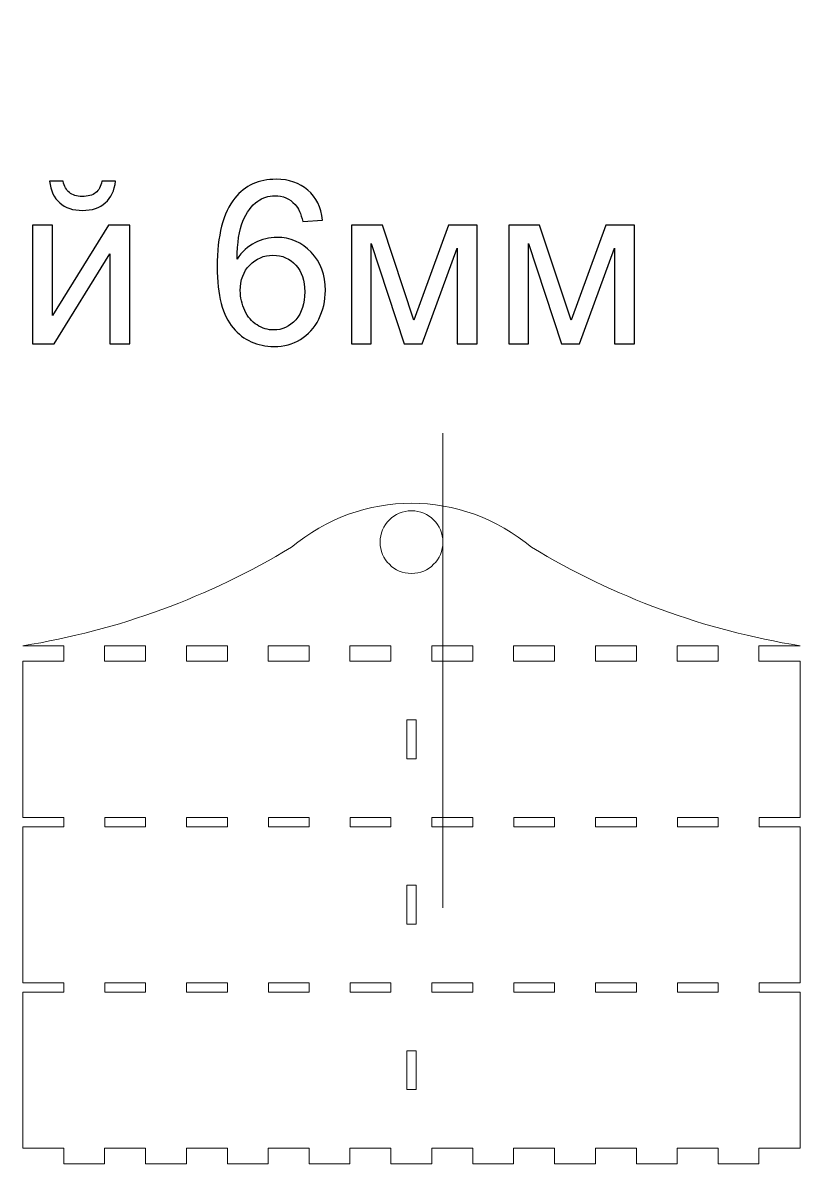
# Model space of a CAD drawing. Header units: centimetres. Extents: x -298 to 0, y -88 to 63.
# Drawn here: x -30.3 to -0.3, y 18.63 to 62.92 of the extents above; entities that cross this region are included whole.
import ezdxf

# ---------------------------------------------------------------- set-up
doc = ezdxf.new("R2010")
doc.units = ezdxf.units.CM
doc.header["$MEASUREMENT"] = 0
doc.layers.add('layer 1', color=7, linetype='Continuous')

msp = doc.modelspace()

# ---------------------------------------------------------------- linework, layer by layer
at = {"layer": 'layer 1', "lineweight": 15}
msp.add_open_spline([(-14.09206, 42.87031), (-14.09206, 43.53857), (-14.63379, 44.08031), (-15.30206, 44.08031), (-15.30206, 44.08031), (-15.97032, 44.08031), (-16.51206, 43.53858), (-16.51206, 42.87031), (-16.51206, 42.87031), (-16.51206, 42.20205), (-15.97033, 41.66031), (-15.30206, 41.66031), (-15.30206, 41.66031), (-14.6338, 41.66031), (-14.09206, 42.20204), (-14.09206, 42.8703), (-14.09206, 62.9181), (-14.09206, 2.77471), (-14.09206, 42.87031)], degree=3, knots=[0, 0, 0, 0, 0.2, 0.2, 0.2, 0.2, 0.4, 0.4, 0.4, 0.4, 0.6, 0.6, 0.6, 0.6, 1, 1, 1, 1.00001, 1.00001, 1.00001, 1.00001], dxfattribs=at)
at = {"layer": 'layer 1', "color": 250}
for points, knots in [([(-27.25589, 56.80972), (-27.25589, 56.80972), (-26.72621, 56.80972), (-26.72621, 56.80972), (-26.72621, 56.80972), (-26.76887, 56.4463), (-26.9013, 56.16674), (-27.122, 55.97252), (-27.122, 55.97252), (-27.3427, 55.77683), (-27.6355, 55.67972), (-28.00187, 55.67972), (-28.00187, 55.67972), (-28.36971, 55.67972), (-28.66398, 55.77683), (-28.88322, 55.96958), (-28.88322, 55.96958), (-29.10245, 56.1638), (-29.23487, 56.44336), (-29.27754, 56.80972), (-29.27754, 56.80972), (-29.27754, 56.80972), (-28.74785, 56.80972), (-28.74785, 56.80972), (-28.74785, 56.80972), (-28.70813, 56.61109), (-28.6272, 56.46248), (-28.50802, 56.36537), (-28.50802, 56.36537), (-28.38884, 56.26679), (-28.22699, 56.21824), (-28.02541, 56.21824), (-28.02541, 56.21824), (-27.79147, 56.21824), (-27.61491, 56.26532), (-27.49573, 56.36096), (-27.49573, 56.36096), (-27.37655, 56.45513), (-27.29562, 56.60521), (-27.25589, 56.80972)], [0, 0, 0, 0, 0.09090909, 0.09090909, 0.09090909, 0.09090909, 0.18181818, 0.18181818, 0.18181818, 0.18181818, 0.27272727, 0.27272727, 0.27272727, 0.27272727, 0.36363636, 0.36363636, 0.36363636, 0.36363636, 0.45454545, 0.45454545, 0.45454545, 0.45454545, 0.54545455, 0.54545455, 0.54545455, 0.54545455, 0.63636364, 0.63636364, 0.63636364, 0.63636364, 0.72727273, 0.72727273, 0.72727273, 0.72727273, 0.81818182, 0.81818182, 0.81818182, 0.81818182, 1, 1, 1, 1]), ([(-18.73232, 55.30894), (-18.73232, 55.30894), (-19.50037, 55.24714), (-19.50037, 55.24714), (-19.50037, 55.24714), (-19.56953, 55.55171), (-19.66811, 55.77389), (-19.79612, 55.9122), (-19.79612, 55.9122), (-20.00652, 56.13437), (-20.26695, 56.24472), (-20.57594, 56.24472), (-20.57594, 56.24472), (-20.82459, 56.24472), (-21.0453, 56.17557), (-21.2351, 56.03726), (-21.2351, 56.03726), (-21.47935, 55.85923), (-21.67063, 55.60027), (-21.81335, 55.25891), (-21.81335, 55.25891), (-21.9546, 54.91609), (-22.02817, 54.42907), (-22.03405, 53.79785), (-22.03405, 53.79785), (-21.84719, 54.08183), (-21.61766, 54.2937), (-21.34693, 54.43054), (-21.34693, 54.43054), (-21.0762, 54.56885), (-20.7937, 54.638), (-20.49648, 54.638), (-20.49648, 54.638), (-19.97856, 54.638), (-19.53716, 54.44672), (-19.17226, 54.06564), (-19.17226, 54.06564), (-18.80883, 53.68456), (-18.62639, 53.19313), (-18.62639, 52.5884), (-18.62639, 52.5884), (-18.62639, 52.19113), (-18.71172, 51.82329), (-18.8824, 51.48194), (-18.8824, 51.48194), (-19.05455, 51.14058), (-19.2885, 50.88015), (-19.58865, 50.69917), (-19.58865, 50.69917), (-19.88734, 50.5182), (-20.22722, 50.42697), (-20.60683, 50.42697), (-20.60683, 50.42697), (-21.25276, 50.42697), (-21.78098, 50.66533), (-22.19002, 51.14058), (-22.19002, 51.14058), (-22.59758, 51.61583), (-22.8021, 52.40006), (-22.8021, 53.49181), (-22.8021, 53.49181), (-22.8021, 54.71304), (-22.57551, 55.60174), (-22.1238, 56.15644), (-22.1238, 56.15644), (-21.72948, 56.63905), (-21.19832, 56.88035), (-20.52885, 56.88035), (-20.52885, 56.88035), (-20.03153, 56.88035), (-19.62249, 56.74057), (-19.30468, 56.46248), (-19.30468, 56.46248), (-18.98687, 56.1844), (-18.79559, 55.80037), (-18.73232, 55.30894)], [0, 0, 0, 0, 0.05, 0.05, 0.05, 0.05, 0.1, 0.1, 0.1, 0.1, 0.15, 0.15, 0.15, 0.15, 0.2, 0.2, 0.2, 0.2, 0.25, 0.25, 0.25, 0.25, 0.3, 0.3, 0.3, 0.3, 0.35, 0.35, 0.35, 0.35, 0.4, 0.4, 0.4, 0.4, 0.45, 0.45, 0.45, 0.45, 0.5, 0.5, 0.5, 0.5, 0.55, 0.55, 0.55, 0.55, 0.6, 0.6, 0.6, 0.6, 0.65, 0.65, 0.65, 0.65, 0.7, 0.7, 0.7, 0.7, 0.75, 0.75, 0.75, 0.75, 0.8, 0.8, 0.8, 0.8, 0.85, 0.85, 0.85, 0.85, 0.9, 0.9, 0.9, 0.9, 1, 1, 1, 1]), ([(-29.93965, 55.11472), (-29.93965, 55.11472), (-29.16277, 55.11472), (-29.16277, 55.11472), (-29.16277, 55.11472), (-29.16277, 55.11472), (-29.16277, 51.62024), (-29.16277, 51.62024), (-29.16277, 51.62024), (-29.16277, 51.62024), (-27.00429, 55.11472), (-27.00429, 55.11472), (-27.00429, 55.11472), (-27.00429, 55.11472), (-26.17003, 55.11472), (-26.17003, 55.11472), (-26.17003, 55.11472), (-26.17003, 55.11472), (-26.17003, 50.53291), (-26.17003, 50.53291), (-26.17003, 50.53291), (-26.17003, 50.53291), (-26.94691, 50.53291), (-26.94691, 50.53291), (-26.94691, 50.53291), (-26.94691, 50.53291), (-26.94691, 54.00532), (-26.94691, 54.00532), (-26.94691, 54.00532), (-26.94691, 54.00532), (-29.10245, 50.53291), (-29.10245, 50.53291), (-29.10245, 50.53291), (-29.10245, 50.53291), (-29.93965, 50.53291), (-29.93965, 50.53291), (-29.93965, 50.53291), (-29.93965, 50.53291), (-29.93965, 55.11472), (-29.93965, 55.11472)], [0, 0, 0, 0, 0.09090909, 0.09090909, 0.09090909, 0.09090909, 0.18181818, 0.18181818, 0.18181818, 0.18181818, 0.27272727, 0.27272727, 0.27272727, 0.27272727, 0.36363636, 0.36363636, 0.36363636, 0.36363636, 0.45454545, 0.45454545, 0.45454545, 0.45454545, 0.54545455, 0.54545455, 0.54545455, 0.54545455, 0.63636364, 0.63636364, 0.63636364, 0.63636364, 0.72727273, 0.72727273, 0.72727273, 0.72727273, 0.81818182, 0.81818182, 0.81818182, 0.81818182, 1, 1, 1, 1]), ([(-17.61851, 55.11472), (-17.61851, 55.11472), (-16.42376, 55.11472), (-16.42376, 55.11472), (-16.42376, 55.11472), (-16.42376, 55.11472), (-15.21284, 51.44809), (-15.21284, 51.44809), (-15.21284, 51.44809), (-15.21284, 51.44809), (-13.87243, 55.11472), (-13.87243, 55.11472), (-13.87243, 55.11472), (-13.87243, 55.11472), (-12.76303, 55.11472), (-12.76303, 55.11472), (-12.76303, 55.11472), (-12.76303, 55.11472), (-12.76303, 50.53291), (-12.76303, 50.53291), (-12.76303, 50.53291), (-12.76303, 50.53291), (-13.5399, 50.53291), (-13.5399, 50.53291), (-13.5399, 50.53291), (-13.5399, 50.53291), (-13.5399, 54.22161), (-13.5399, 54.22161), (-13.5399, 54.22161), (-13.5399, 54.22161), (-14.88914, 50.53291), (-14.88914, 50.53291), (-14.88914, 50.53291), (-14.88914, 50.53291), (-15.58362, 50.53291), (-15.58362, 50.53291), (-15.58362, 50.53291), (-15.58362, 50.53291), (-16.85929, 54.39817), (-16.85929, 54.39817), (-16.85929, 54.39817), (-16.85929, 54.39817), (-16.85929, 50.53291), (-16.85929, 50.53291), (-16.85929, 50.53291), (-16.85929, 50.53291), (-17.61851, 50.53291), (-17.61851, 50.53291), (-17.61851, 50.53291), (-17.61851, 50.53291), (-17.61851, 55.11472), (-17.61851, 55.11472)], [0, 0, 0, 0, 0.07142857, 0.07142857, 0.07142857, 0.07142857, 0.14285714, 0.14285714, 0.14285714, 0.14285714, 0.21428571, 0.21428571, 0.21428571, 0.21428571, 0.28571429, 0.28571429, 0.28571429, 0.28571429, 0.35714286, 0.35714286, 0.35714286, 0.35714286, 0.42857143, 0.42857143, 0.42857143, 0.42857143, 0.5, 0.5, 0.5, 0.5, 0.57142857, 0.57142857, 0.57142857, 0.57142857, 0.64285714, 0.64285714, 0.64285714, 0.64285714, 0.71428571, 0.71428571, 0.71428571, 0.71428571, 0.78571429, 0.78571429, 0.78571429, 0.78571429, 0.85714286, 0.85714286, 0.85714286, 0.85714286, 1, 1, 1, 1]), ([(-11.54916, 55.11472), (-11.54916, 55.11472), (-10.35441, 55.11472), (-10.35441, 55.11472), (-10.35441, 55.11472), (-10.35441, 55.11472), (-9.14349, 51.44809), (-9.14349, 51.44809), (-9.14349, 51.44809), (-9.14349, 51.44809), (-7.80308, 55.11472), (-7.80308, 55.11472), (-7.80308, 55.11472), (-7.80308, 55.11472), (-6.69368, 55.11472), (-6.69368, 55.11472), (-6.69368, 55.11472), (-6.69368, 55.11472), (-6.69368, 50.53291), (-6.69368, 50.53291), (-6.69368, 50.53291), (-6.69368, 50.53291), (-7.47055, 50.53291), (-7.47055, 50.53291), (-7.47055, 50.53291), (-7.47055, 50.53291), (-7.47055, 54.22161), (-7.47055, 54.22161), (-7.47055, 54.22161), (-7.47055, 54.22161), (-8.81979, 50.53291), (-8.81979, 50.53291), (-8.81979, 50.53291), (-8.81979, 50.53291), (-9.51427, 50.53291), (-9.51427, 50.53291), (-9.51427, 50.53291), (-9.51427, 50.53291), (-10.78994, 54.39817), (-10.78994, 54.39817), (-10.78994, 54.39817), (-10.78994, 54.39817), (-10.78994, 50.53291), (-10.78994, 50.53291), (-10.78994, 50.53291), (-10.78994, 50.53291), (-11.54916, 50.53291), (-11.54916, 50.53291), (-11.54916, 50.53291), (-11.54916, 50.53291), (-11.54916, 55.11472), (-11.54916, 55.11472)], [0, 0, 0, 0, 0.07142857, 0.07142857, 0.07142857, 0.07142857, 0.14285714, 0.14285714, 0.14285714, 0.14285714, 0.21428571, 0.21428571, 0.21428571, 0.21428571, 0.28571429, 0.28571429, 0.28571429, 0.28571429, 0.35714286, 0.35714286, 0.35714286, 0.35714286, 0.42857143, 0.42857143, 0.42857143, 0.42857143, 0.5, 0.5, 0.5, 0.5, 0.57142857, 0.57142857, 0.57142857, 0.57142857, 0.64285714, 0.64285714, 0.64285714, 0.64285714, 0.71428571, 0.71428571, 0.71428571, 0.71428571, 0.78571429, 0.78571429, 0.78571429, 0.78571429, 0.85714286, 0.85714286, 0.85714286, 0.85714286, 1, 1, 1, 1]), ([(-21.91046, 52.58104), (-21.91046, 52.31325), (-21.85307, 52.05724), (-21.73978, 51.81299), (-21.73978, 51.81299), (-21.62649, 51.56875), (-21.46758, 51.38336), (-21.266, 51.25535), (-21.266, 51.25535), (-21.06295, 51.12734), (-20.84814, 51.0626), (-20.62008, 51.0626), (-20.62008, 51.0626), (-20.28902, 51.0626), (-20.00652, 51.19502), (-19.77257, 51.45987), (-19.77257, 51.45987), (-19.53863, 51.72471), (-19.42092, 52.08372), (-19.42092, 52.53837), (-19.42092, 52.53837), (-19.42092, 52.97536), (-19.53716, 53.31966), (-19.76816, 53.57126), (-19.76816, 53.57126), (-19.99916, 53.82287), (-20.29343, 53.9494), (-20.65097, 53.9494), (-20.65097, 53.9494), (-21.00116, 53.9494), (-21.29984, 53.82287), (-21.54409, 53.57126), (-21.54409, 53.57126), (-21.78833, 53.31966), (-21.91046, 52.99008), (-21.91046, 52.58104)], [0, 0, 0, 0, 0.1, 0.1, 0.1, 0.1, 0.2, 0.2, 0.2, 0.2, 0.3, 0.3, 0.3, 0.3, 0.4, 0.4, 0.4, 0.4, 0.5, 0.5, 0.5, 0.5, 0.6, 0.6, 0.6, 0.6, 0.7, 0.7, 0.7, 0.7, 0.8, 0.8, 0.8, 0.8, 1, 1, 1, 1])]:
    msp.add_open_spline(points, degree=3, knots=knots, dxfattribs=at)
at = {"layer": 'layer 1', "lineweight": 15}
for points in [[(-10.6657, 42.67031), (-13.34105, 44.93698), (-17.26307, 44.93698), (-19.93841, 42.67031)], [(-30.30205, 38.87031), (-26.63522, 39.45852), (-23.11635, 40.74877), (-19.93841, 42.67031)], [(-10.6657, 42.67031), (-7.48776, 40.74877), (-3.96889, 39.45852), (-0.30206, 38.87031)], [(-30.30205, 38.87031), (-30.30205, 38.87031), (-28.72705, 38.87031), (-28.72705, 38.87031)], [(-28.72705, 38.87031), (-28.72705, 38.87031), (-28.72705, 38.27031), (-28.72705, 38.27031)], [(-25.56905, 38.87031), (-25.56905, 38.87031), (-27.15205, 38.87031), (-27.15205, 38.87031)], [(-27.15205, 38.87031), (-27.15205, 38.87031), (-27.15205, 38.27031), (-27.15205, 38.27031)], [(-25.56905, 38.27031), (-25.56905, 38.27031), (-25.56905, 38.87031), (-25.56905, 38.87031)], [(-22.41105, 38.87031), (-22.41105, 38.87031), (-23.99405, 38.87031), (-23.99405, 38.87031)], [(-23.99405, 38.87031), (-23.99405, 38.87031), (-23.99405, 38.27031), (-23.99405, 38.27031)], [(-22.41105, 38.27031), (-22.41105, 38.27031), (-22.41105, 38.87031), (-22.41105, 38.87031)], [(-19.25305, 38.87031), (-19.25305, 38.87031), (-20.83605, 38.87031), (-20.83605, 38.87031)], [(-20.83605, 38.87031), (-20.83605, 38.87031), (-20.83605, 38.27031), (-20.83605, 38.27031)], [(-19.25305, 38.27031), (-19.25305, 38.27031), (-19.25305, 38.87031), (-19.25305, 38.87031)], [(-16.09506, 38.87031), (-16.09506, 38.87031), (-17.67806, 38.87031), (-17.67806, 38.87031)], [(-17.67806, 38.87031), (-17.67806, 38.87031), (-17.67806, 38.27031), (-17.67806, 38.27031)], [(-16.09506, 38.27031), (-16.09506, 38.27031), (-16.09506, 38.87031), (-16.09506, 38.87031)], [(-14.52006, 38.87031), (-14.52006, 38.87031), (-14.52006, 38.27031), (-14.52006, 38.27031)], [(-12.93706, 38.87031), (-12.93706, 38.87031), (-14.52006, 38.87031), (-14.52006, 38.87031)], [(-12.93706, 38.27031), (-12.93706, 38.27031), (-12.93706, 38.87031), (-12.93706, 38.87031)], [(-11.36206, 38.87031), (-11.36206, 38.87031), (-11.36206, 38.27031), (-11.36206, 38.27031)], [(-9.77906, 38.87031), (-9.77906, 38.87031), (-11.36206, 38.87031), (-11.36206, 38.87031)], [(-9.77906, 38.27031), (-9.77906, 38.27031), (-9.77906, 38.87031), (-9.77906, 38.87031)], [(-6.62106, 38.87031), (-6.62106, 38.87031), (-8.20406, 38.87031), (-8.20406, 38.87031)], [(-8.20406, 38.87031), (-8.20406, 38.87031), (-8.20406, 38.27031), (-8.20406, 38.27031)], [(-6.62106, 38.27031), (-6.62106, 38.27031), (-6.62106, 38.87031), (-6.62106, 38.87031)], [(-3.46306, 38.87031), (-3.46306, 38.87031), (-5.04606, 38.87031), (-5.04606, 38.87031)], [(-5.04606, 38.87031), (-5.04606, 38.87031), (-5.04606, 38.27031), (-5.04606, 38.27031)], [(-3.46306, 38.27031), (-3.46306, 38.27031), (-3.46306, 38.87031), (-3.46306, 38.87031)], [(-1.88806, 38.27031), (-1.88806, 38.27031), (-1.88806, 38.87031), (-1.88806, 38.87031)], [(-1.88806, 38.87031), (-1.88806, 38.87031), (-0.30206, 38.87031), (-0.30206, 38.87031)], [(-28.72705, 38.27031), (-28.72705, 38.27031), (-30.30205, 38.27031), (-30.30205, 38.27031)], [(-30.30205, 38.27031), (-30.30205, 38.27031), (-30.30205, 32.24382), (-30.30205, 32.24382)], [(-27.15205, 38.27031), (-27.15205, 38.27031), (-25.56905, 38.27031), (-25.56905, 38.27031)], [(-23.99405, 38.27031), (-23.99405, 38.27031), (-22.41105, 38.27031), (-22.41105, 38.27031)], [(-20.83605, 38.27031), (-20.83605, 38.27031), (-19.25305, 38.27031), (-19.25305, 38.27031)], [(-17.67806, 38.27031), (-17.67806, 38.27031), (-16.09506, 38.27031), (-16.09506, 38.27031)], [(-14.52006, 38.27031), (-14.52006, 38.27031), (-12.93706, 38.27031), (-12.93706, 38.27031)], [(-11.36206, 38.27031), (-11.36206, 38.27031), (-9.77906, 38.27031), (-9.77906, 38.27031)], [(-8.20406, 38.27031), (-8.20406, 38.27031), (-6.62106, 38.27031), (-6.62106, 38.27031)], [(-5.04606, 38.27031), (-5.04606, 38.27031), (-3.46306, 38.27031), (-3.46306, 38.27031)], [(-0.30206, 38.27031), (-0.30206, 38.27031), (-1.88806, 38.27031), (-1.88806, 38.27031)], [(-0.30206, 32.24382), (-0.30206, 32.24382), (-0.30206, 38.27031), (-0.30206, 38.27031)], [(-15.48206, 36.00706), (-15.48206, 36.00706), (-15.48206, 34.50706), (-15.48206, 34.50706)], [(-15.12206, 36.00706), (-15.12206, 36.00706), (-15.48206, 36.00706), (-15.48206, 36.00706)], [(-15.12206, 34.50706), (-15.12206, 34.50706), (-15.12206, 36.00706), (-15.12206, 36.00706)], [(-15.48206, 34.50706), (-15.48206, 34.50706), (-15.12206, 34.50706), (-15.12206, 34.50706)], [(-30.30205, 32.24382), (-30.30205, 32.24382), (-28.72705, 32.24382), (-28.72705, 32.24382)], [(-28.72705, 32.24382), (-28.72705, 32.24382), (-28.72705, 31.88382), (-28.72705, 31.88382)], [(-27.14405, 32.24382), (-27.14405, 32.24382), (-27.14405, 31.88382), (-27.14405, 31.88382)], [(-25.56905, 32.24382), (-25.56905, 32.24382), (-27.14405, 32.24382), (-27.14405, 32.24382)], [(-25.56905, 31.88382), (-25.56905, 31.88382), (-25.56905, 32.24382), (-25.56905, 32.24382)], [(-23.98605, 32.24382), (-23.98605, 32.24382), (-23.98605, 31.88382), (-23.98605, 31.88382)], [(-22.41105, 32.24382), (-22.41105, 32.24382), (-23.98605, 32.24382), (-23.98605, 32.24382)], [(-22.41105, 31.88382), (-22.41105, 31.88382), (-22.41105, 32.24382), (-22.41105, 32.24382)], [(-20.82805, 32.24382), (-20.82805, 32.24382), (-20.82805, 31.88382), (-20.82805, 31.88382)], [(-19.25305, 32.24382), (-19.25305, 32.24382), (-20.82805, 32.24382), (-20.82805, 32.24382)], [(-19.25305, 31.88382), (-19.25305, 31.88382), (-19.25305, 32.24382), (-19.25305, 32.24382)], [(-17.67006, 32.24382), (-17.67006, 32.24382), (-17.67006, 31.88382), (-17.67006, 31.88382)], [(-16.09506, 32.24382), (-16.09506, 32.24382), (-17.67006, 32.24382), (-17.67006, 32.24382)], [(-16.09506, 31.88382), (-16.09506, 31.88382), (-16.09506, 32.24382), (-16.09506, 32.24382)], [(-14.51206, 32.24382), (-14.51206, 32.24382), (-14.51206, 31.88382), (-14.51206, 31.88382)], [(-12.93706, 32.24382), (-12.93706, 32.24382), (-14.51206, 32.24382), (-14.51206, 32.24382)], [(-12.93706, 31.88382), (-12.93706, 31.88382), (-12.93706, 32.24382), (-12.93706, 32.24382)], [(-11.35406, 32.24382), (-11.35406, 32.24382), (-11.35406, 31.88382), (-11.35406, 31.88382)], [(-9.77906, 32.24382), (-9.77906, 32.24382), (-11.35406, 32.24382), (-11.35406, 32.24382)], [(-9.77906, 31.88382), (-9.77906, 31.88382), (-9.77906, 32.24382), (-9.77906, 32.24382)], [(-8.19606, 32.24382), (-8.19606, 32.24382), (-8.19606, 31.88382), (-8.19606, 31.88382)], [(-6.62106, 32.24382), (-6.62106, 32.24382), (-8.19606, 32.24382), (-8.19606, 32.24382)], [(-6.62106, 31.88382), (-6.62106, 31.88382), (-6.62106, 32.24382), (-6.62106, 32.24382)], [(-5.03806, 32.24382), (-5.03806, 32.24382), (-5.03806, 31.88382), (-5.03806, 31.88382)], [(-3.46306, 32.24382), (-3.46306, 32.24382), (-5.03806, 32.24382), (-5.03806, 32.24382)], [(-3.46306, 31.88382), (-3.46306, 31.88382), (-3.46306, 32.24382), (-3.46306, 32.24382)], [(-1.88006, 31.88382), (-1.88006, 31.88382), (-1.88006, 32.24382), (-1.88006, 32.24382)], [(-1.88006, 32.24382), (-1.88006, 32.24382), (-0.30206, 32.24382), (-0.30206, 32.24382)], [(-28.72705, 31.88382), (-28.72705, 31.88382), (-30.30205, 31.88382), (-30.30205, 31.88382)], [(-30.30205, 31.88382), (-30.30205, 31.88382), (-30.30205, 25.85682), (-30.30205, 25.85682)], [(-27.14405, 31.88382), (-27.14405, 31.88382), (-25.56905, 31.88382), (-25.56905, 31.88382)], [(-23.98605, 31.88382), (-23.98605, 31.88382), (-22.41105, 31.88382), (-22.41105, 31.88382)], [(-20.82805, 31.88382), (-20.82805, 31.88382), (-19.25305, 31.88382), (-19.25305, 31.88382)], [(-17.67006, 31.88382), (-17.67006, 31.88382), (-16.09506, 31.88382), (-16.09506, 31.88382)], [(-14.51206, 31.88382), (-14.51206, 31.88382), (-12.93706, 31.88382), (-12.93706, 31.88382)], [(-11.35406, 31.88382), (-11.35406, 31.88382), (-9.77906, 31.88382), (-9.77906, 31.88382)], [(-8.19606, 31.88382), (-8.19606, 31.88382), (-6.62106, 31.88382), (-6.62106, 31.88382)], [(-5.03806, 31.88382), (-5.03806, 31.88382), (-3.46306, 31.88382), (-3.46306, 31.88382)], [(-0.30206, 31.88382), (-0.30206, 31.88382), (-1.88006, 31.88382), (-1.88006, 31.88382)], [(-0.30206, 25.85682), (-0.30206, 25.85682), (-0.30206, 31.88382), (-0.30206, 31.88382)], [(-15.48206, 29.62032), (-15.48206, 29.62032), (-15.48206, 28.12032), (-15.48206, 28.12032)], [(-15.12206, 29.62032), (-15.12206, 29.62032), (-15.48206, 29.62032), (-15.48206, 29.62032)], [(-15.12206, 28.12032), (-15.12206, 28.12032), (-15.12206, 29.62032), (-15.12206, 29.62032)], [(-15.48206, 28.12032), (-15.48206, 28.12032), (-15.12206, 28.12032), (-15.12206, 28.12032)], [(-30.30205, 25.85682), (-30.30205, 25.85682), (-28.72705, 25.85682), (-28.72705, 25.85682)], [(-28.72705, 25.85682), (-28.72705, 25.85682), (-28.72705, 25.49682), (-28.72705, 25.49682)], [(-27.14405, 25.85682), (-27.14405, 25.85682), (-27.14405, 25.49682), (-27.14405, 25.49682)], [(-25.56905, 25.85682), (-25.56905, 25.85682), (-27.14405, 25.85682), (-27.14405, 25.85682)], [(-25.56905, 25.49682), (-25.56905, 25.49682), (-25.56905, 25.85682), (-25.56905, 25.85682)], [(-23.98605, 25.85682), (-23.98605, 25.85682), (-23.98605, 25.49682), (-23.98605, 25.49682)], [(-22.41105, 25.85682), (-22.41105, 25.85682), (-23.98605, 25.85682), (-23.98605, 25.85682)], [(-22.41105, 25.49682), (-22.41105, 25.49682), (-22.41105, 25.85682), (-22.41105, 25.85682)], [(-20.82805, 25.85682), (-20.82805, 25.85682), (-20.82805, 25.49682), (-20.82805, 25.49682)], [(-19.25305, 25.85682), (-19.25305, 25.85682), (-20.82805, 25.85682), (-20.82805, 25.85682)], [(-19.25305, 25.49682), (-19.25305, 25.49682), (-19.25305, 25.85682), (-19.25305, 25.85682)], [(-17.67006, 25.85682), (-17.67006, 25.85682), (-17.67006, 25.49682), (-17.67006, 25.49682)], [(-16.09506, 25.85682), (-16.09506, 25.85682), (-17.67006, 25.85682), (-17.67006, 25.85682)], [(-16.09506, 25.49682), (-16.09506, 25.49682), (-16.09506, 25.85682), (-16.09506, 25.85682)], [(-14.51206, 25.85682), (-14.51206, 25.85682), (-14.51206, 25.49682), (-14.51206, 25.49682)], [(-12.93706, 25.85682), (-12.93706, 25.85682), (-14.51206, 25.85682), (-14.51206, 25.85682)], [(-12.93706, 25.49682), (-12.93706, 25.49682), (-12.93706, 25.85682), (-12.93706, 25.85682)], [(-11.35406, 25.85682), (-11.35406, 25.85682), (-11.35406, 25.49682), (-11.35406, 25.49682)], [(-9.77906, 25.85682), (-9.77906, 25.85682), (-11.35406, 25.85682), (-11.35406, 25.85682)], [(-9.77906, 25.49682), (-9.77906, 25.49682), (-9.77906, 25.85682), (-9.77906, 25.85682)], [(-8.19606, 25.85682), (-8.19606, 25.85682), (-8.19606, 25.49682), (-8.19606, 25.49682)], [(-6.62106, 25.85682), (-6.62106, 25.85682), (-8.19606, 25.85682), (-8.19606, 25.85682)], [(-6.62106, 25.49682), (-6.62106, 25.49682), (-6.62106, 25.85682), (-6.62106, 25.85682)], [(-5.03806, 25.85682), (-5.03806, 25.85682), (-5.03806, 25.49682), (-5.03806, 25.49682)], [(-3.46306, 25.85682), (-3.46306, 25.85682), (-5.03806, 25.85682), (-5.03806, 25.85682)], [(-3.46306, 25.49682), (-3.46306, 25.49682), (-3.46306, 25.85682), (-3.46306, 25.85682)], [(-1.88006, 25.49682), (-1.88006, 25.49682), (-1.88006, 25.85682), (-1.88006, 25.85682)], [(-1.88006, 25.85682), (-1.88006, 25.85682), (-0.30206, 25.85682), (-0.30206, 25.85682)], [(-28.72705, 25.49682), (-28.72705, 25.49682), (-30.30205, 25.49682), (-30.30205, 25.49682)], [(-30.30205, 25.49682), (-30.30205, 25.49682), (-30.30205, 19.47032), (-30.30205, 19.47032)], [(-27.14405, 25.49682), (-27.14405, 25.49682), (-25.56905, 25.49682), (-25.56905, 25.49682)], [(-23.98605, 25.49682), (-23.98605, 25.49682), (-22.41105, 25.49682), (-22.41105, 25.49682)], [(-20.82805, 25.49682), (-20.82805, 25.49682), (-19.25305, 25.49682), (-19.25305, 25.49682)], [(-17.67006, 25.49682), (-17.67006, 25.49682), (-16.09506, 25.49682), (-16.09506, 25.49682)], [(-14.51206, 25.49682), (-14.51206, 25.49682), (-12.93706, 25.49682), (-12.93706, 25.49682)], [(-11.35406, 25.49682), (-11.35406, 25.49682), (-9.77906, 25.49682), (-9.77906, 25.49682)], [(-8.19606, 25.49682), (-8.19606, 25.49682), (-6.62106, 25.49682), (-6.62106, 25.49682)], [(-5.03806, 25.49682), (-5.03806, 25.49682), (-3.46306, 25.49682), (-3.46306, 25.49682)], [(-0.30206, 25.49682), (-0.30206, 25.49682), (-1.88006, 25.49682), (-1.88006, 25.49682)], [(-0.30206, 19.47032), (-0.30206, 19.47032), (-0.30206, 25.49682), (-0.30206, 25.49682)], [(-15.48206, 23.23357), (-15.48206, 23.23357), (-15.48206, 21.73357), (-15.48206, 21.73357)], [(-15.12206, 23.23357), (-15.12206, 23.23357), (-15.48206, 23.23357), (-15.48206, 23.23357)], [(-15.12206, 21.73357), (-15.12206, 21.73357), (-15.12206, 23.23357), (-15.12206, 23.23357)], [(-15.48206, 21.73357), (-15.48206, 21.73357), (-15.12206, 21.73357), (-15.12206, 21.73357)], [(-30.30205, 19.47032), (-30.30205, 19.47032), (-28.72705, 19.47032), (-28.72705, 19.47032)], [(-28.72705, 19.47032), (-28.72705, 19.47032), (-28.72705, 18.87032), (-28.72705, 18.87032)], [(-27.15205, 18.87032), (-27.15205, 18.87032), (-27.15205, 19.47032), (-27.15205, 19.47032)], [(-27.15205, 19.47032), (-27.15205, 19.47032), (-25.56905, 19.47032), (-25.56905, 19.47032)], [(-25.56905, 19.47032), (-25.56905, 19.47032), (-25.56905, 18.87032), (-25.56905, 18.87032)], [(-23.99405, 18.87032), (-23.99405, 18.87032), (-23.99405, 19.47032), (-23.99405, 19.47032)], [(-23.99405, 19.47032), (-23.99405, 19.47032), (-22.41105, 19.47032), (-22.41105, 19.47032)], [(-22.41105, 19.47032), (-22.41105, 19.47032), (-22.41105, 18.87032), (-22.41105, 18.87032)], [(-20.83605, 18.87032), (-20.83605, 18.87032), (-20.83605, 19.47032), (-20.83605, 19.47032)], [(-20.83605, 19.47032), (-20.83605, 19.47032), (-19.25305, 19.47032), (-19.25305, 19.47032)], [(-19.25305, 19.47032), (-19.25305, 19.47032), (-19.25305, 18.87032), (-19.25305, 18.87032)], [(-17.67806, 18.87032), (-17.67806, 18.87032), (-17.67806, 19.47032), (-17.67806, 19.47032)], [(-17.67806, 19.47032), (-17.67806, 19.47032), (-16.09506, 19.47032), (-16.09506, 19.47032)], [(-16.09506, 19.47032), (-16.09506, 19.47032), (-16.09506, 18.87032), (-16.09506, 18.87032)], [(-14.52006, 18.87032), (-14.52006, 18.87032), (-14.52006, 19.47032), (-14.52006, 19.47032)], [(-14.52006, 19.47032), (-14.52006, 19.47032), (-12.93706, 19.47032), (-12.93706, 19.47032)], [(-12.93706, 19.47032), (-12.93706, 19.47032), (-12.93706, 18.87032), (-12.93706, 18.87032)], [(-11.36206, 18.87032), (-11.36206, 18.87032), (-11.36206, 19.47032), (-11.36206, 19.47032)], [(-11.36206, 19.47032), (-11.36206, 19.47032), (-9.77906, 19.47032), (-9.77906, 19.47032)], [(-9.77906, 19.47032), (-9.77906, 19.47032), (-9.77906, 18.87032), (-9.77906, 18.87032)], [(-8.20406, 18.87032), (-8.20406, 18.87032), (-8.20406, 19.47032), (-8.20406, 19.47032)], [(-8.20406, 19.47032), (-8.20406, 19.47032), (-6.62106, 19.47032), (-6.62106, 19.47032)], [(-6.62106, 19.47032), (-6.62106, 19.47032), (-6.62106, 18.87032), (-6.62106, 18.87032)], [(-5.04606, 18.87032), (-5.04606, 18.87032), (-5.04606, 19.47032), (-5.04606, 19.47032)], [(-5.04606, 19.47032), (-5.04606, 19.47032), (-3.46306, 19.47032), (-3.46306, 19.47032)], [(-3.46306, 19.47032), (-3.46306, 19.47032), (-3.46306, 18.87032), (-3.46306, 18.87032)], [(-1.88806, 18.87032), (-1.88806, 18.87032), (-1.88806, 19.47032), (-1.88806, 19.47032)], [(-1.88806, 19.47032), (-1.88806, 19.47032), (-0.30206, 19.47032), (-0.30206, 19.47032)], [(-28.72705, 18.87032), (-28.72705, 18.87032), (-27.15205, 18.87032), (-27.15205, 18.87032)], [(-25.56905, 18.87032), (-25.56905, 18.87032), (-23.99405, 18.87032), (-23.99405, 18.87032)], [(-22.41105, 18.87032), (-22.41105, 18.87032), (-20.83605, 18.87032), (-20.83605, 18.87032)], [(-19.25305, 18.87032), (-19.25305, 18.87032), (-17.67806, 18.87032), (-17.67806, 18.87032)], [(-16.09506, 18.87032), (-16.09506, 18.87032), (-14.52006, 18.87032), (-14.52006, 18.87032)], [(-12.93706, 18.87032), (-12.93706, 18.87032), (-11.36206, 18.87032), (-11.36206, 18.87032)], [(-9.77906, 18.87032), (-9.77906, 18.87032), (-8.20406, 18.87032), (-8.20406, 18.87032)], [(-6.62106, 18.87032), (-6.62106, 18.87032), (-5.04606, 18.87032), (-5.04606, 18.87032)], [(-3.46306, 18.87032), (-3.46306, 18.87032), (-1.88806, 18.87032), (-1.88806, 18.87032)]]:
    msp.add_open_spline(points, degree=3, dxfattribs=at)

doc.saveas('drawing.dxf')
